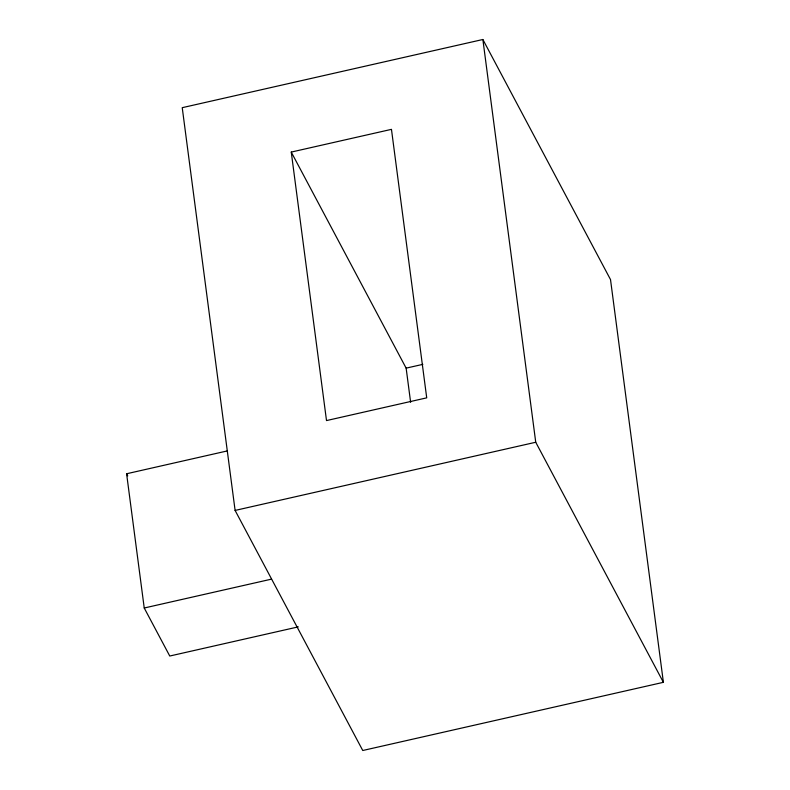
<?xml version="1.0" encoding="UTF-8"?>
<svg xmlns="http://www.w3.org/2000/svg" width="790" height="790" viewBox="0 0 790 790"><rect width="100%" height="100%" fill="white"/><g stroke="black" fill="none" stroke-linecap="round" stroke-linejoin="round"><path stroke-width="1.19" d="M482.868 39.5L182.233 107.677L235.104 510.429L362.758 750.5L663.393 682.323L610.512 279.571L482.868 39.5L535.739 442.252L663.393 682.323M291.253 152.075L391.465 129.353L426.719 397.844L326.507 420.576L291.253 152.075L406.139 368.14L410.632 402.317M406.139 368.14L422.848 364.358M298.284 626.875L169.761 656.026L144.234 608.004L126.607 473.763L227.51 450.873M235.104 510.429L535.739 442.252M144.234 608.004L271.553 579.129M126.607 473.763L127.743 475.896"/></g></svg>
